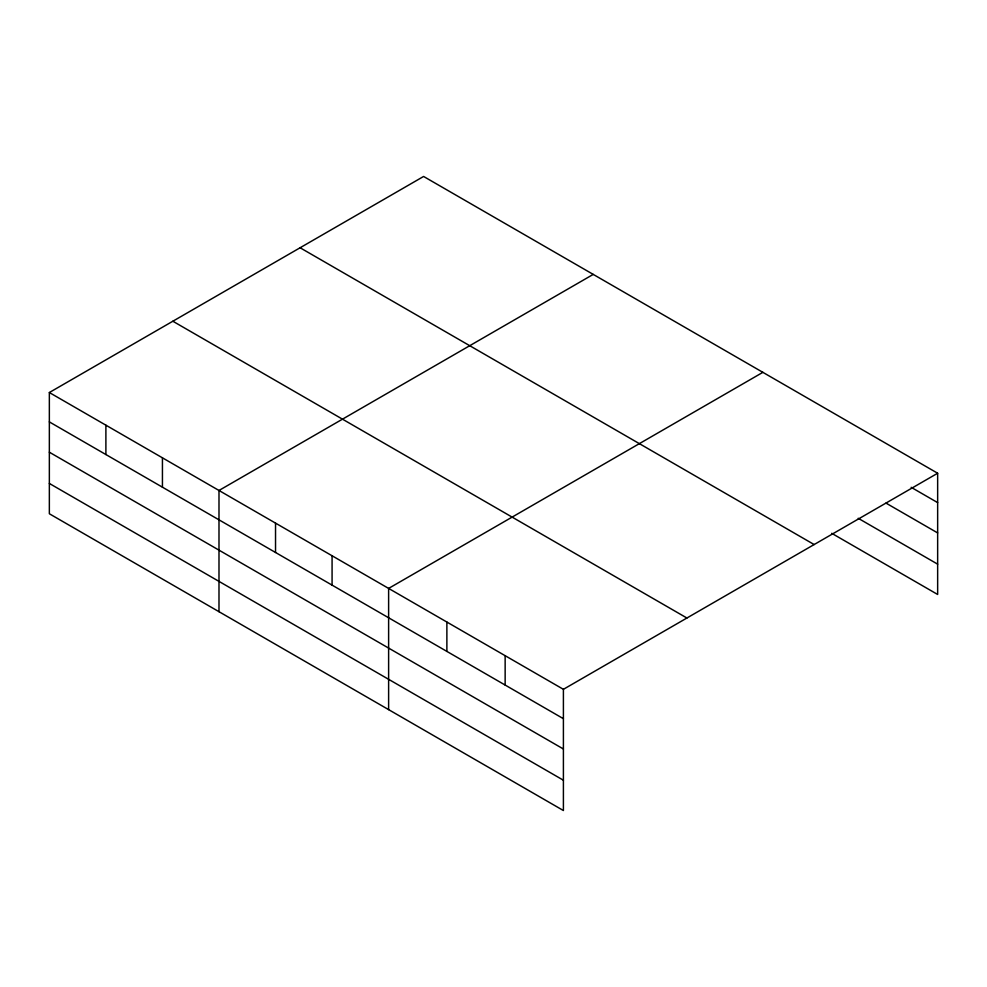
<?xml version="1.0" encoding="UTF-8"?>
<svg xmlns="http://www.w3.org/2000/svg" width="987" height="987" viewBox="0 0 987 987"><rect width="100%" height="100%" fill="white"/><g stroke="black" fill="none" stroke-linecap="round" stroke-linejoin="round"><path stroke-width="1.48" d="M49.35 392.53L563.404 689.321L563.404 810.537L49.35 513.758L49.35 392.53L423.596 176.463L937.65 473.242L937.65 594.47L831.72 533.313M593.236 274.398L218.991 490.465L218.991 611.693M762.877 372.333L388.619 588.412L388.619 709.628M563.404 689.321L937.65 473.242M911.174 487.319L937.65 502.605M886.005 503.111L937.65 532.918M858.209 518.286L937.65 564.157M300.097 247.762L814.152 544.553M172.848 321.231L686.903 618.01M49.35 421.893L563.404 718.684M49.35 452.206L563.404 748.997M49.35 483.445L563.404 780.223M505.147 655.676L505.147 685.052M446.877 622.044L446.877 651.408M332.076 555.767L332.076 585.131M275.533 523.122L275.533 552.486M162.436 457.82L162.436 487.196M105.893 425.175L105.893 454.538"/></g></svg>
